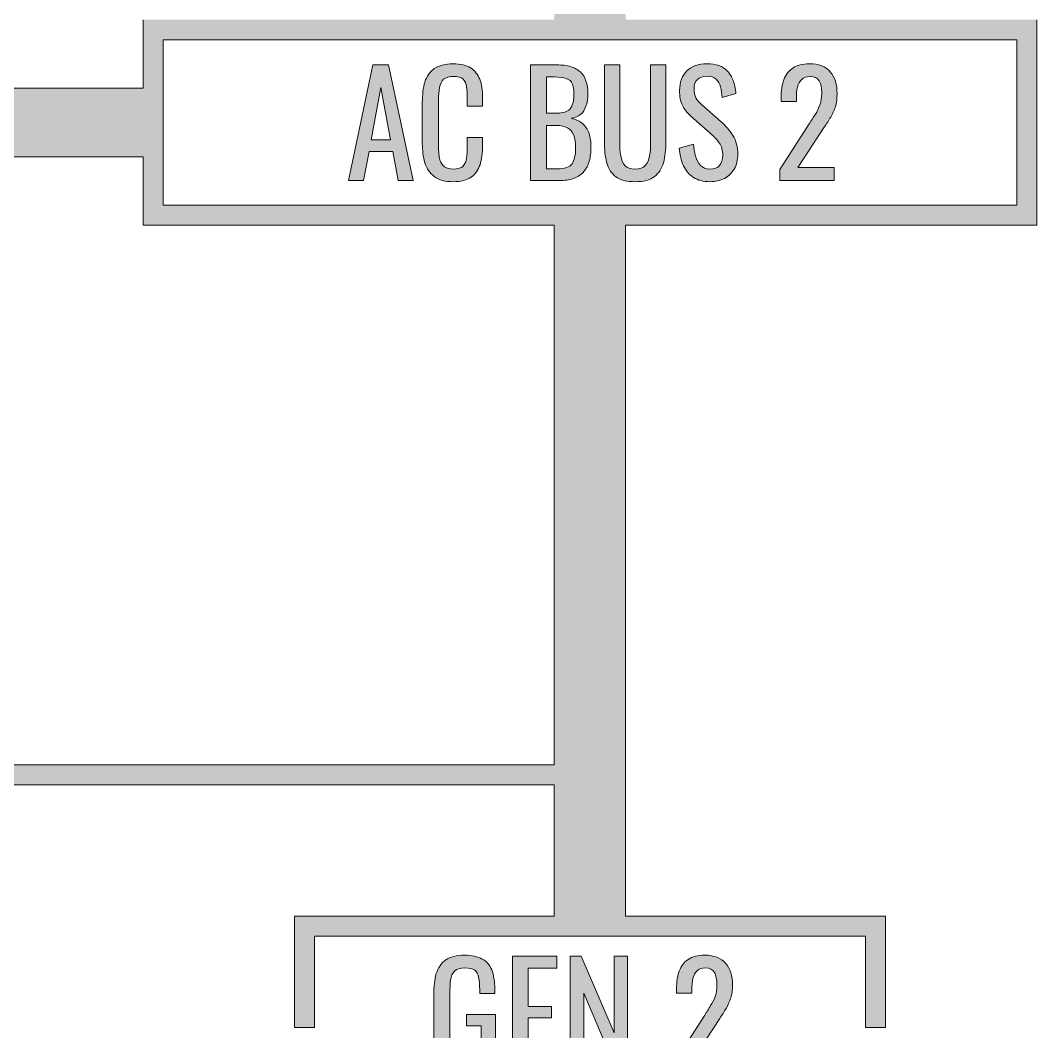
# Model space of a CAD drawing. Header units: inches. Extents: x 290.3 to 322.7, y 391.4 to 401.6.
# Drawn here: x 314.479 to 318.04, y 394.815 to 398.358 of the extents above; entities that cross this region are included whole.
import ezdxf

# ---------------------------------------------------------------- set-up
doc = ezdxf.new("R2010")
doc.units = ezdxf.units.IN
doc.header["$MEASUREMENT"] = 0
doc.layers.add('LINES', color=7, linetype='Continuous')
doc.layers.add('TEXT', color=7, linetype='Continuous')

# ---------------------------------------------------------------- blocks, each defined once
blk = doc.blocks.new('block 255')
at = {"layer": 'LINES'}
h = blk.add_hatch(color=7, dxfattribs=at)
h.dxf.hatch_style = 2
h.paths.add_polyline_path([(314.1815, 397.88), (314.91, 397.88), (314.91, 397.64), (316.35, 397.64), (316.35, 395.75), (307.52, 395.75), (307.52, 395.68), (316.35, 395.68), (316.35, 395.22), (315.44, 395.22), (315.44, 394.83), (315.51, 394.83), (315.51, 395.15), (317.44, 395.15), (317.44, 394.83), (317.51, 394.83), (317.51, 395.22), (316.6, 395.22), (316.6, 397.64), (318.04, 397.64), (318.04, 398.36), (316.6, 398.36), (316.6, 399.09), (316.83, 399.09), (316.48, 399.42), (316.12, 399.09), (316.35, 399.09), (316.35, 398.36), (314.91, 398.36), (314.91, 398.12), (314.1815, 398.12)])
h.paths.add_polyline_path([(312.1815, 398.12), (308.41, 398.12), (308.41, 398.32), (308.22, 398.12), (307.99, 398.12), (307.99, 398.36), (304.86, 398.36), (304.86, 398.12), (304.72, 398.12), (304.53, 398.32), (304.53, 398.12), (298.15, 398.12), (298.15, 398.36), (296.71, 398.36), (296.71, 399.08), (296.95, 399.08), (296.58, 399.43), (296.21, 399.08), (296.46, 399.08), (296.46, 398.36), (295.02, 398.36), (295.02, 397.64), (296.46, 397.64), (296.46, 395.22), (295.55, 395.22), (295.55, 394.83), (295.62, 394.83), (295.62, 395.15), (297.55, 395.15), (297.55, 394.83), (297.62, 394.83), (297.62, 395.22), (296.71, 395.22), (296.71, 395.68), (305.52, 395.68), (305.52, 395.75), (296.71, 395.75), (296.71, 397.64), (298.15, 397.64), (298.15, 397.88), (304.53, 397.88), (304.53, 397.68), (304.72, 397.88), (304.86, 397.88), (304.86, 397.64), (307.99, 397.64), (307.99, 397.88), (308.22, 397.88), (308.41, 397.68), (308.41, 397.88), (312.1815, 397.88)])
h.paths.add_polyline_path([(298.08, 397.71), (295.09, 397.71), (295.09, 398.29), (298.08, 398.29)])
h.paths.add_polyline_path([(307.92, 397.71), (304.93, 397.71), (304.93, 398.29), (307.92, 398.29)])
h.paths.add_polyline_path([(314.98, 397.71), (314.98, 398.29), (317.97, 398.29), (317.97, 397.71)])
at = {"layer": 'LINES', "lineweight": 0}
for points in [[(314.1815, 397.88), (314.91, 397.88), (314.91, 397.64), (316.35, 397.64), (316.35, 395.75), (307.52, 395.75)], [(307.52, 395.68), (316.35, 395.68), (316.35, 395.22), (315.44, 395.22), (315.44, 394.83), (315.51, 394.83), (315.51, 395.15), (317.44, 395.15), (317.44, 394.83), (317.51, 394.83), (317.51, 395.22), (316.6, 395.22), (316.6, 397.64), (318.04, 397.64), (318.04, 398.36)], [(314.91, 398.36), (314.91, 398.12), (314.1815, 398.12)], [(314.98, 397.71), (314.98, 398.29), (317.97, 398.29), (317.97, 397.71), (314.98, 397.71)]]:
    blk.add_lwpolyline(points, dxfattribs=at)
blk = doc.blocks.new('block 254')
at = {"layer": 'LINES'}
blk.add_blockref('block 255', (0, 0), dxfattribs=at)
blk = doc.blocks.new('block 253')
at = {"layer": 'LINES'}
blk.add_blockref('block 254', (0, 0), dxfattribs=at)
blk = doc.blocks.new('block 252')
at = {"layer": 'LINES'}
blk.add_blockref('block 253', (0, 0), dxfattribs=at)
blk = doc.blocks.new('block 266')
at = {"layer": 'TEXT'}
h = blk.add_hatch(color=7, dxfattribs=at)
h.dxf.hatch_style = 2
h.paths.add_polyline_path([(315.6289, 397.7969), (315.7148, 398.2017), (315.7695, 398.2017), (315.8555, 397.7969), (315.8027, 397.7969), (315.7842, 397.8989), (315.7012, 397.8989), (315.6816, 397.7969)])
h.paths.add_polyline_path([(315.709, 397.9395), (315.7764, 397.9395), (315.7422, 398.1221)])
h = blk.add_hatch(color=7, dxfattribs=at)
h.dxf.hatch_style = 2
edge = h.paths.add_edge_path()
edge.add_spline(control_points=[(315.9961, 397.7925), (315.9678, 397.7925), (315.9453, 397.7983), (315.9297, 397.8105), (315.9141, 397.8223), (315.9033, 397.8384), (315.8965, 397.8589), (315.8906, 397.8794), (315.8877, 397.9019), (315.8877, 397.9268), (315.8877, 397.9268), (315.8877, 398.0698), (315.8877, 398.0698), (315.8877, 398.0972), (315.8906, 398.1211), (315.8965, 398.1416), (315.9033, 398.1616), (315.9141, 398.1772), (315.9297, 398.1885), (315.9453, 398.1997), (315.9678, 398.2056), (315.9961, 398.2056), (316.0215, 398.2056), (316.042, 398.2007), (316.0566, 398.1914), (316.0713, 398.1821), (316.082, 398.1689), (316.0889, 398.1514), (316.0957, 398.1343), (316.0986, 398.1133), (316.0986, 398.0889), (316.0986, 398.0889), (316.0986, 398.0566), (316.0986, 398.0566), (316.0986, 398.0566), (316.0449, 398.0566), (316.0449, 398.0566), (316.0449, 398.0566), (316.0449, 398.0854), (316.0449, 398.0854), (316.0449, 398.1006), (316.0439, 398.1138), (316.043, 398.125), (316.041, 398.1367), (316.0371, 398.1455), (316.0303, 398.1519), (316.0234, 398.1582), (316.0127, 398.1611), (315.9971, 398.1611), (315.9814, 398.1611), (315.9697, 398.1577), (315.9619, 398.1514), (315.9551, 398.1445), (315.9502, 398.1348), (315.9482, 398.1221), (315.9453, 398.1099), (315.9443, 398.0952), (315.9443, 398.0786), (315.9443, 398.0786), (315.9443, 397.918), (315.9443, 397.918), (315.9443, 397.8975), (315.9463, 397.8813), (315.9492, 397.8696), (315.9531, 397.8579), (315.958, 397.8496), (315.9658, 397.8442), (315.9736, 397.8394), (315.9844, 397.8369), (315.9971, 397.8369), (316.0127, 397.8369), (316.0234, 397.8403), (316.0303, 397.8472), (316.0371, 397.854), (316.041, 397.8633), (316.043, 397.8755), (316.0439, 397.8872), (316.0449, 397.9014), (316.0449, 397.9175), (316.0449, 397.9175), (316.0449, 397.9473), (316.0449, 397.9473), (316.0449, 397.9473), (316.0986, 397.9473), (316.0986, 397.9473), (316.0986, 397.9473), (316.0986, 397.9175), (316.0986, 397.9175), (316.0986, 397.8926), (316.0957, 397.8711), (316.0898, 397.8521), (316.084, 397.8335), (316.0732, 397.8188), (316.0586, 397.8081), (316.0439, 397.7979), (316.0234, 397.7925), (315.9961, 397.7925)], knot_values=[0, 0, 0, 0, 1, 1, 1, 2, 2, 2, 3, 3, 3, 4, 4, 4, 5, 5, 5, 6, 6, 6, 7, 7, 7, 8, 8, 8, 9, 9, 9, 10, 10, 10, 11, 11, 11, 12, 12, 12, 13, 13, 13, 14, 14, 14, 15, 15, 15, 16, 16, 16, 17, 17, 17, 18, 18, 18, 19, 19, 19, 20, 20, 20, 21, 21, 21, 22, 22, 22, 23, 23, 23, 24, 24, 24, 25, 25, 25, 26, 26, 26, 27, 27, 27, 28, 28, 28, 29, 29, 29, 30, 30, 30, 31, 31, 31, 32, 32, 32, 32], degree=3, periodic=0)
h = blk.add_hatch(color=7, dxfattribs=at)
h.dxf.hatch_style = 2
edge = h.paths.add_edge_path()
edge.add_spline(control_points=[(316.2666, 397.7969), (316.2666, 397.7969), (316.2666, 398.2017), (316.2666, 398.2017), (316.2666, 398.2017), (316.3594, 398.2017), (316.3594, 398.2017), (316.3779, 398.2017), (316.3936, 398.1997), (316.4072, 398.1958), (316.4209, 398.1919), (316.4316, 398.1855), (316.4414, 398.1772), (316.4502, 398.1689), (316.457, 398.1587), (316.4609, 398.1455), (316.4658, 398.1328), (316.4678, 398.1177), (316.4678, 398.1006), (316.4678, 398.0835), (316.4658, 398.0693), (316.4609, 398.0571), (316.457, 398.0449), (316.4512, 398.0352), (316.4424, 398.0283), (316.4336, 398.0215), (316.4229, 398.0171), (316.4092, 398.0146), (316.4258, 398.0112), (316.4395, 398.0049), (316.4492, 397.9961), (316.459, 397.9873), (316.4668, 397.9761), (316.4717, 397.9619), (316.4766, 397.9482), (316.4785, 397.9316), (316.4785, 397.9126), (316.4785, 397.895), (316.4766, 397.8794), (316.4727, 397.8647), (316.4688, 397.8506), (316.4619, 397.8384), (316.4541, 397.8286), (316.4453, 397.8184), (316.4346, 397.8105), (316.4209, 397.8052), (316.4082, 397.7998), (316.3926, 397.7969), (316.375, 397.7969), (316.375, 397.7969), (316.2666, 397.7969), (316.2666, 397.7969)], knot_values=[0, 0, 0, 0, 1, 1, 1, 2, 2, 2, 3, 3, 3, 4, 4, 4, 5, 5, 5, 6, 6, 6, 7, 7, 7, 8, 8, 8, 9, 9, 9, 10, 10, 10, 11, 11, 11, 12, 12, 12, 13, 13, 13, 14, 14, 14, 15, 15, 15, 16, 16, 16, 17, 17, 17, 17], degree=3, periodic=0)
edge = h.paths.add_edge_path()
edge.add_spline(control_points=[(316.3232, 398.0327), (316.3232, 398.0327), (316.3564, 398.0327), (316.3564, 398.0327), (316.373, 398.0327), (316.3848, 398.0352), (316.3945, 398.0396), (316.4033, 398.0439), (316.4092, 398.0513), (316.4131, 398.0615), (316.417, 398.0713), (316.4189, 398.0845), (316.4189, 398.1006), (316.4189, 398.1191), (316.416, 398.1323), (316.4102, 398.1411), (316.4043, 398.1494), (316.3955, 398.1543), (316.3838, 398.1567), (316.3721, 398.1587), (316.3555, 398.1597), (316.3369, 398.1597), (316.3369, 398.1597), (316.3232, 398.1597), (316.3232, 398.1597), (316.3232, 398.1597), (316.3232, 398.0327), (316.3232, 398.0327)], knot_values=[0, 0, 0, 0, 1, 1, 1, 2, 2, 2, 3, 3, 3, 4, 4, 4, 5, 5, 5, 6, 6, 6, 7, 7, 7, 8, 8, 8, 9, 9, 9, 9], degree=3, periodic=0)
edge = h.paths.add_edge_path()
edge.add_spline(control_points=[(316.3232, 397.8374), (316.3232, 397.8374), (316.3613, 397.8374), (316.3613, 397.8374), (316.3867, 397.8374), (316.4033, 397.8433), (316.4121, 397.855), (316.4199, 397.8672), (316.4248, 397.8862), (316.4248, 397.9126), (316.4248, 397.9292), (316.4219, 397.9438), (316.418, 397.9551), (316.4131, 397.9668), (316.4062, 397.9751), (316.3965, 397.981), (316.3867, 397.9868), (316.373, 397.9897), (316.3564, 397.9897), (316.3564, 397.9897), (316.3232, 397.9897), (316.3232, 397.9897), (316.3232, 397.9897), (316.3232, 397.8374), (316.3232, 397.8374)], knot_values=[0, 0, 0, 0, 1, 1, 1, 2, 2, 2, 3, 3, 3, 4, 4, 4, 5, 5, 5, 6, 6, 6, 7, 7, 7, 8, 8, 8, 8], degree=3, periodic=0)
h = blk.add_hatch(color=7, dxfattribs=at)
h.dxf.hatch_style = 2
edge = h.paths.add_edge_path()
edge.add_spline(control_points=[(316.6338, 397.7925), (316.6035, 397.7925), (316.5811, 397.7983), (316.5654, 397.8101), (316.5498, 397.8218), (316.5391, 397.8379), (316.5342, 397.8589), (316.5283, 397.8804), (316.5254, 397.9053), (316.5254, 397.9336), (316.5254, 397.9336), (316.5254, 398.2017), (316.5254, 398.2017), (316.5254, 398.2017), (316.5791, 398.2017), (316.5791, 398.2017), (316.5791, 398.2017), (316.5791, 397.9307), (316.5791, 397.9307), (316.5791, 397.9136), (316.5801, 397.8975), (316.583, 397.8833), (316.585, 397.8691), (316.5898, 397.8579), (316.5977, 397.8496), (316.6055, 397.8408), (316.6172, 397.8369), (316.6338, 397.8369), (316.6494, 397.8369), (316.6611, 397.8408), (316.6689, 397.8496), (316.6768, 397.8579), (316.6816, 397.8691), (316.6836, 397.8833), (316.6865, 397.8975), (316.6875, 397.9136), (316.6875, 397.9307), (316.6875, 397.9307), (316.6875, 398.2017), (316.6875, 398.2017), (316.6875, 398.2017), (316.7412, 398.2017), (316.7412, 398.2017), (316.7412, 398.2017), (316.7412, 397.9336), (316.7412, 397.9336), (316.7412, 397.9053), (316.7383, 397.8804), (316.7324, 397.8589), (316.7266, 397.8379), (316.7158, 397.8218), (316.7002, 397.8101), (316.6855, 397.7983), (316.6631, 397.7925), (316.6338, 397.7925)], knot_values=[0, 0, 0, 0, 1, 1, 1, 2, 2, 2, 3, 3, 3, 4, 4, 4, 5, 5, 5, 6, 6, 6, 7, 7, 7, 8, 8, 8, 9, 9, 9, 10, 10, 10, 11, 11, 11, 12, 12, 12, 13, 13, 13, 14, 14, 14, 15, 15, 15, 16, 16, 16, 17, 17, 17, 18, 18, 18, 18], degree=3, periodic=0)
h = blk.add_hatch(color=7, dxfattribs=at)
h.dxf.hatch_style = 2
edge = h.paths.add_edge_path()
edge.add_spline(control_points=[(316.8955, 397.7925), (316.8721, 397.7925), (316.8535, 397.7974), (316.8379, 397.8076), (316.8223, 397.8174), (316.8105, 397.8311), (316.8027, 397.8486), (316.7939, 397.8667), (316.79, 397.8872), (316.7881, 397.9102), (316.7881, 397.9102), (316.8379, 397.9238), (316.8379, 397.9238), (316.8389, 397.9097), (316.8418, 397.8955), (316.8447, 397.8823), (316.8486, 397.8691), (316.8545, 397.8579), (316.8623, 397.8496), (316.8701, 397.8413), (316.8818, 397.8369), (316.8955, 397.8369), (316.9102, 397.8369), (316.9219, 397.8408), (316.9287, 397.8491), (316.9365, 397.8574), (316.9404, 397.8691), (316.9404, 397.8843), (316.9404, 397.9028), (316.9365, 397.9175), (316.9277, 397.9287), (316.9199, 397.9399), (316.9092, 397.9512), (316.8965, 397.9624), (316.8965, 397.9624), (316.8281, 398.0225), (316.8281, 398.0225), (316.8154, 398.0342), (316.8047, 398.0469), (316.7988, 398.0605), (316.792, 398.0742), (316.7891, 398.0913), (316.7891, 398.1118), (316.7891, 398.1416), (316.7979, 398.1646), (316.8145, 398.1807), (316.832, 398.1973), (316.8545, 398.2056), (316.8848, 398.2056), (316.9004, 398.2056), (316.9141, 398.2031), (316.9268, 398.1992), (316.9385, 398.1948), (316.9492, 398.1885), (316.957, 398.1797), (316.9648, 398.1714), (316.9717, 398.1602), (316.9766, 398.147), (316.9814, 398.1338), (316.9844, 398.1187), (316.9863, 398.1011), (316.9863, 398.1011), (316.9385, 398.0879), (316.9385, 398.0879), (316.9375, 398.1011), (316.9355, 398.1133), (316.9326, 398.1245), (316.9297, 398.1357), (316.9238, 398.145), (316.917, 398.1519), (316.9092, 398.1587), (316.8984, 398.1621), (316.8848, 398.1621), (316.8701, 398.1621), (316.8594, 398.1582), (316.8516, 398.1504), (316.8438, 398.1431), (316.8398, 398.1318), (316.8398, 398.1172), (316.8398, 398.105), (316.8418, 398.0947), (316.8457, 398.0869), (316.8506, 398.0791), (316.8574, 398.0708), (316.8662, 398.0625), (316.8662, 398.0625), (316.9346, 398.0024), (316.9346, 398.0024), (316.9502, 397.9893), (316.9639, 397.9731), (316.9756, 397.9546), (316.9873, 397.936), (316.9932, 397.9141), (316.9932, 397.8887), (316.9932, 397.8687), (316.9883, 397.8516), (316.9805, 397.8369), (316.9717, 397.8228), (316.9609, 397.8115), (316.9463, 397.8037), (316.9316, 397.7964), (316.915, 397.7925), (316.8955, 397.7925)], knot_values=[0, 0, 0, 0, 1, 1, 1, 2, 2, 2, 3, 3, 3, 4, 4, 4, 5, 5, 5, 6, 6, 6, 7, 7, 7, 8, 8, 8, 9, 9, 9, 10, 10, 10, 11, 11, 11, 12, 12, 12, 13, 13, 13, 14, 14, 14, 15, 15, 15, 16, 16, 16, 17, 17, 17, 18, 18, 18, 19, 19, 19, 20, 20, 20, 21, 21, 21, 22, 22, 22, 23, 23, 23, 24, 24, 24, 25, 25, 25, 26, 26, 26, 27, 27, 27, 28, 28, 28, 29, 29, 29, 30, 30, 30, 31, 31, 31, 32, 32, 32, 33, 33, 33, 34, 34, 34, 34], degree=3, periodic=0)
h = blk.add_hatch(color=7, dxfattribs=at)
h.dxf.hatch_style = 2
edge = h.paths.add_edge_path()
edge.add_spline(control_points=[(317.1406, 397.7969), (317.1406, 397.7969), (317.1406, 397.835), (317.1406, 397.835), (317.1406, 397.835), (317.2432, 397.9956), (317.2432, 397.9956), (317.251, 398.0073), (317.2578, 398.0186), (317.2646, 398.0288), (317.2715, 398.0391), (317.2764, 398.0503), (317.2803, 398.0615), (317.2852, 398.0732), (317.2871, 398.0864), (317.2871, 398.1016), (317.2871, 398.1201), (317.2842, 398.1348), (317.2783, 398.1455), (317.2715, 398.1562), (317.2617, 398.1611), (317.2461, 398.1611), (317.2334, 398.1611), (317.2236, 398.1577), (317.2168, 398.1509), (317.21, 398.144), (317.2051, 398.1348), (317.2021, 398.1235), (317.1992, 398.1118), (317.1982, 398.1001), (317.1982, 398.0869), (317.1982, 398.0869), (317.1982, 398.0732), (317.1982, 398.0732), (317.1982, 398.0732), (317.1445, 398.0732), (317.1445, 398.0732), (317.1445, 398.0732), (317.1445, 398.0874), (317.1445, 398.0874), (317.1445, 398.1118), (317.1484, 398.1328), (317.1543, 398.1499), (317.1611, 398.1675), (317.1719, 398.1812), (317.1865, 398.1909), (317.2002, 398.2007), (317.2197, 398.2056), (317.2441, 398.2056), (317.2764, 398.2056), (317.3008, 398.1963), (317.3164, 398.1777), (317.333, 398.1592), (317.3408, 398.1333), (317.3408, 398.1011), (317.3408, 398.0835), (317.3389, 398.0684), (317.335, 398.0552), (317.3301, 398.0425), (317.3252, 398.0303), (317.3184, 398.019), (317.3115, 398.0073), (317.3047, 397.9961), (317.2959, 397.9839), (317.2959, 397.9839), (317.2031, 397.8418), (317.2031, 397.8418), (317.2031, 397.8418), (317.3311, 397.8418), (317.3311, 397.8418), (317.3311, 397.8418), (317.3311, 397.7969), (317.3311, 397.7969), (317.3311, 397.7969), (317.1406, 397.7969), (317.1406, 397.7969)], knot_values=[0, 0, 0, 0, 1, 1, 1, 2, 2, 2, 3, 3, 3, 4, 4, 4, 5, 5, 5, 6, 6, 6, 7, 7, 7, 8, 8, 8, 9, 9, 9, 10, 10, 10, 11, 11, 11, 12, 12, 12, 13, 13, 13, 14, 14, 14, 15, 15, 15, 16, 16, 16, 17, 17, 17, 18, 18, 18, 19, 19, 19, 20, 20, 20, 21, 21, 21, 22, 22, 22, 23, 23, 23, 24, 24, 24, 25, 25, 25, 25], degree=3, periodic=0)
at = {"layer": 'TEXT', "lineweight": 0}
for points in [[(315.6289, 397.7969), (315.7148, 398.2017), (315.7695, 398.2017), (315.8555, 397.7969), (315.8027, 397.7969), (315.7842, 397.8989), (315.7012, 397.8989), (315.6816, 397.7969), (315.6289, 397.7969)], [(315.709, 397.9395), (315.7764, 397.9395), (315.7422, 398.1221), (315.709, 397.9395)]]:
    blk.add_lwpolyline(points, dxfattribs=at)
for points, knots in [([(315.9961, 397.7925), (315.9678, 397.7925), (315.9453, 397.7983), (315.9297, 397.8105), (315.9141, 397.8223), (315.9033, 397.8384), (315.8965, 397.8589), (315.8906, 397.8794), (315.8877, 397.9019), (315.8877, 397.9268), (315.8877, 397.9268), (315.8877, 398.0698), (315.8877, 398.0698), (315.8877, 398.0972), (315.8906, 398.1211), (315.8965, 398.1416), (315.9033, 398.1616), (315.9141, 398.1772), (315.9297, 398.1885), (315.9453, 398.1997), (315.9678, 398.2056), (315.9961, 398.2056), (316.0215, 398.2056), (316.042, 398.2007), (316.0566, 398.1914), (316.0713, 398.1821), (316.082, 398.1689), (316.0889, 398.1514), (316.0957, 398.1343), (316.0986, 398.1133), (316.0986, 398.0889), (316.0986, 398.0889), (316.0986, 398.0566), (316.0986, 398.0566), (316.0986, 398.0566), (316.0449, 398.0566), (316.0449, 398.0566), (316.0449, 398.0566), (316.0449, 398.0854), (316.0449, 398.0854), (316.0449, 398.1006), (316.0439, 398.1138), (316.043, 398.125), (316.041, 398.1367), (316.0371, 398.1455), (316.0303, 398.1519), (316.0234, 398.1582), (316.0127, 398.1611), (315.9971, 398.1611), (315.9814, 398.1611), (315.9697, 398.1577), (315.9619, 398.1514), (315.9551, 398.1445), (315.9502, 398.1348), (315.9482, 398.1221), (315.9453, 398.1099), (315.9443, 398.0952), (315.9443, 398.0786), (315.9443, 398.0786), (315.9443, 397.918), (315.9443, 397.918), (315.9443, 397.8975), (315.9463, 397.8813), (315.9492, 397.8696), (315.9531, 397.8579), (315.958, 397.8496), (315.9658, 397.8442), (315.9736, 397.8394), (315.9844, 397.8369), (315.9971, 397.8369), (316.0127, 397.8369), (316.0234, 397.8403), (316.0303, 397.8472), (316.0371, 397.854), (316.041, 397.8633), (316.043, 397.8755), (316.0439, 397.8872), (316.0449, 397.9014), (316.0449, 397.9175), (316.0449, 397.9175), (316.0449, 397.9473), (316.0449, 397.9473), (316.0449, 397.9473), (316.0986, 397.9473), (316.0986, 397.9473), (316.0986, 397.9473), (316.0986, 397.9175), (316.0986, 397.9175), (316.0986, 397.8926), (316.0957, 397.8711), (316.0898, 397.8521), (316.084, 397.8335), (316.0732, 397.8188), (316.0586, 397.8081), (316.0439, 397.7979), (316.0234, 397.7925), (315.9961, 397.7925)], [0, 0, 0, 0, 1, 1, 1, 2, 2, 2, 3, 3, 3, 4, 4, 4, 5, 5, 5, 6, 6, 6, 7, 7, 7, 8, 8, 8, 9, 9, 9, 10, 10, 10, 11, 11, 11, 12, 12, 12, 13, 13, 13, 14, 14, 14, 15, 15, 15, 16, 16, 16, 17, 17, 17, 18, 18, 18, 19, 19, 19, 20, 20, 20, 21, 21, 21, 22, 22, 22, 23, 23, 23, 24, 24, 24, 25, 25, 25, 26, 26, 26, 27, 27, 27, 28, 28, 28, 29, 29, 29, 30, 30, 30, 31, 31, 31, 32, 32, 32, 32]), ([(316.2666, 397.7969), (316.2666, 397.7969), (316.2666, 398.2017), (316.2666, 398.2017), (316.2666, 398.2017), (316.3594, 398.2017), (316.3594, 398.2017), (316.3779, 398.2017), (316.3936, 398.1997), (316.4072, 398.1958), (316.4209, 398.1919), (316.4316, 398.1855), (316.4414, 398.1772), (316.4502, 398.1689), (316.457, 398.1587), (316.4609, 398.1455), (316.4658, 398.1328), (316.4678, 398.1177), (316.4678, 398.1006), (316.4678, 398.0835), (316.4658, 398.0693), (316.4609, 398.0571), (316.457, 398.0449), (316.4512, 398.0352), (316.4424, 398.0283), (316.4336, 398.0215), (316.4229, 398.0171), (316.4092, 398.0146), (316.4258, 398.0112), (316.4395, 398.0049), (316.4492, 397.9961), (316.459, 397.9873), (316.4668, 397.9761), (316.4717, 397.9619), (316.4766, 397.9482), (316.4785, 397.9316), (316.4785, 397.9126), (316.4785, 397.895), (316.4766, 397.8794), (316.4727, 397.8647), (316.4688, 397.8506), (316.4619, 397.8384), (316.4541, 397.8286), (316.4453, 397.8184), (316.4346, 397.8105), (316.4209, 397.8052), (316.4082, 397.7998), (316.3926, 397.7969), (316.375, 397.7969), (316.375, 397.7969), (316.2666, 397.7969), (316.2666, 397.7969)], [0, 0, 0, 0, 1, 1, 1, 2, 2, 2, 3, 3, 3, 4, 4, 4, 5, 5, 5, 6, 6, 6, 7, 7, 7, 8, 8, 8, 9, 9, 9, 10, 10, 10, 11, 11, 11, 12, 12, 12, 13, 13, 13, 14, 14, 14, 15, 15, 15, 16, 16, 16, 17, 17, 17, 17]), ([(316.6338, 397.7925), (316.6035, 397.7925), (316.5811, 397.7983), (316.5654, 397.8101), (316.5498, 397.8218), (316.5391, 397.8379), (316.5342, 397.8589), (316.5283, 397.8804), (316.5254, 397.9053), (316.5254, 397.9336), (316.5254, 397.9336), (316.5254, 398.2017), (316.5254, 398.2017), (316.5254, 398.2017), (316.5791, 398.2017), (316.5791, 398.2017), (316.5791, 398.2017), (316.5791, 397.9307), (316.5791, 397.9307), (316.5791, 397.9136), (316.5801, 397.8975), (316.583, 397.8833), (316.585, 397.8691), (316.5898, 397.8579), (316.5977, 397.8496), (316.6055, 397.8408), (316.6172, 397.8369), (316.6338, 397.8369), (316.6494, 397.8369), (316.6611, 397.8408), (316.6689, 397.8496), (316.6768, 397.8579), (316.6816, 397.8691), (316.6836, 397.8833), (316.6865, 397.8975), (316.6875, 397.9136), (316.6875, 397.9307), (316.6875, 397.9307), (316.6875, 398.2017), (316.6875, 398.2017), (316.6875, 398.2017), (316.7412, 398.2017), (316.7412, 398.2017), (316.7412, 398.2017), (316.7412, 397.9336), (316.7412, 397.9336), (316.7412, 397.9053), (316.7383, 397.8804), (316.7324, 397.8589), (316.7266, 397.8379), (316.7158, 397.8218), (316.7002, 397.8101), (316.6855, 397.7983), (316.6631, 397.7925), (316.6338, 397.7925)], [0, 0, 0, 0, 1, 1, 1, 2, 2, 2, 3, 3, 3, 4, 4, 4, 5, 5, 5, 6, 6, 6, 7, 7, 7, 8, 8, 8, 9, 9, 9, 10, 10, 10, 11, 11, 11, 12, 12, 12, 13, 13, 13, 14, 14, 14, 15, 15, 15, 16, 16, 16, 17, 17, 17, 18, 18, 18, 18]), ([(316.8955, 397.7925), (316.8721, 397.7925), (316.8535, 397.7974), (316.8379, 397.8076), (316.8223, 397.8174), (316.8105, 397.8311), (316.8027, 397.8486), (316.7939, 397.8667), (316.79, 397.8872), (316.7881, 397.9102), (316.7881, 397.9102), (316.8379, 397.9238), (316.8379, 397.9238), (316.8389, 397.9097), (316.8418, 397.8955), (316.8447, 397.8823), (316.8486, 397.8691), (316.8545, 397.8579), (316.8623, 397.8496), (316.8701, 397.8413), (316.8818, 397.8369), (316.8955, 397.8369), (316.9102, 397.8369), (316.9219, 397.8408), (316.9287, 397.8491), (316.9365, 397.8574), (316.9404, 397.8691), (316.9404, 397.8843), (316.9404, 397.9028), (316.9365, 397.9175), (316.9277, 397.9287), (316.9199, 397.9399), (316.9092, 397.9512), (316.8965, 397.9624), (316.8965, 397.9624), (316.8281, 398.0225), (316.8281, 398.0225), (316.8154, 398.0342), (316.8047, 398.0469), (316.7988, 398.0605), (316.792, 398.0742), (316.7891, 398.0913), (316.7891, 398.1118), (316.7891, 398.1416), (316.7979, 398.1646), (316.8145, 398.1807), (316.832, 398.1973), (316.8545, 398.2056), (316.8848, 398.2056), (316.9004, 398.2056), (316.9141, 398.2031), (316.9268, 398.1992), (316.9385, 398.1948), (316.9492, 398.1885), (316.957, 398.1797), (316.9648, 398.1714), (316.9717, 398.1602), (316.9766, 398.147), (316.9814, 398.1338), (316.9844, 398.1187), (316.9863, 398.1011), (316.9863, 398.1011), (316.9385, 398.0879), (316.9385, 398.0879), (316.9375, 398.1011), (316.9355, 398.1133), (316.9326, 398.1245), (316.9297, 398.1357), (316.9238, 398.145), (316.917, 398.1519), (316.9092, 398.1587), (316.8984, 398.1621), (316.8848, 398.1621), (316.8701, 398.1621), (316.8594, 398.1582), (316.8516, 398.1504), (316.8438, 398.1431), (316.8398, 398.1318), (316.8398, 398.1172), (316.8398, 398.105), (316.8418, 398.0947), (316.8457, 398.0869), (316.8506, 398.0791), (316.8574, 398.0708), (316.8662, 398.0625), (316.8662, 398.0625), (316.9346, 398.0024), (316.9346, 398.0024), (316.9502, 397.9893), (316.9639, 397.9731), (316.9756, 397.9546), (316.9873, 397.936), (316.9932, 397.9141), (316.9932, 397.8887), (316.9932, 397.8687), (316.9883, 397.8516), (316.9805, 397.8369), (316.9717, 397.8228), (316.9609, 397.8115), (316.9463, 397.8037), (316.9316, 397.7964), (316.915, 397.7925), (316.8955, 397.7925)], [0, 0, 0, 0, 1, 1, 1, 2, 2, 2, 3, 3, 3, 4, 4, 4, 5, 5, 5, 6, 6, 6, 7, 7, 7, 8, 8, 8, 9, 9, 9, 10, 10, 10, 11, 11, 11, 12, 12, 12, 13, 13, 13, 14, 14, 14, 15, 15, 15, 16, 16, 16, 17, 17, 17, 18, 18, 18, 19, 19, 19, 20, 20, 20, 21, 21, 21, 22, 22, 22, 23, 23, 23, 24, 24, 24, 25, 25, 25, 26, 26, 26, 27, 27, 27, 28, 28, 28, 29, 29, 29, 30, 30, 30, 31, 31, 31, 32, 32, 32, 33, 33, 33, 34, 34, 34, 34]), ([(317.1406, 397.7969), (317.1406, 397.7969), (317.1406, 397.835), (317.1406, 397.835), (317.1406, 397.835), (317.2432, 397.9956), (317.2432, 397.9956), (317.251, 398.0073), (317.2578, 398.0186), (317.2646, 398.0288), (317.2715, 398.0391), (317.2764, 398.0503), (317.2803, 398.0615), (317.2852, 398.0732), (317.2871, 398.0864), (317.2871, 398.1016), (317.2871, 398.1201), (317.2842, 398.1348), (317.2783, 398.1455), (317.2715, 398.1562), (317.2617, 398.1611), (317.2461, 398.1611), (317.2334, 398.1611), (317.2236, 398.1577), (317.2168, 398.1509), (317.21, 398.144), (317.2051, 398.1348), (317.2021, 398.1235), (317.1992, 398.1118), (317.1982, 398.1001), (317.1982, 398.0869), (317.1982, 398.0869), (317.1982, 398.0732), (317.1982, 398.0732), (317.1982, 398.0732), (317.1445, 398.0732), (317.1445, 398.0732), (317.1445, 398.0732), (317.1445, 398.0874), (317.1445, 398.0874), (317.1445, 398.1118), (317.1484, 398.1328), (317.1543, 398.1499), (317.1611, 398.1675), (317.1719, 398.1812), (317.1865, 398.1909), (317.2002, 398.2007), (317.2197, 398.2056), (317.2441, 398.2056), (317.2764, 398.2056), (317.3008, 398.1963), (317.3164, 398.1777), (317.333, 398.1592), (317.3408, 398.1333), (317.3408, 398.1011), (317.3408, 398.0835), (317.3389, 398.0684), (317.335, 398.0552), (317.3301, 398.0425), (317.3252, 398.0303), (317.3184, 398.019), (317.3115, 398.0073), (317.3047, 397.9961), (317.2959, 397.9839), (317.2959, 397.9839), (317.2031, 397.8418), (317.2031, 397.8418), (317.2031, 397.8418), (317.3311, 397.8418), (317.3311, 397.8418), (317.3311, 397.8418), (317.3311, 397.7969), (317.3311, 397.7969), (317.3311, 397.7969), (317.1406, 397.7969), (317.1406, 397.7969)], [0, 0, 0, 0, 1, 1, 1, 2, 2, 2, 3, 3, 3, 4, 4, 4, 5, 5, 5, 6, 6, 6, 7, 7, 7, 8, 8, 8, 9, 9, 9, 10, 10, 10, 11, 11, 11, 12, 12, 12, 13, 13, 13, 14, 14, 14, 15, 15, 15, 16, 16, 16, 17, 17, 17, 18, 18, 18, 19, 19, 19, 20, 20, 20, 21, 21, 21, 22, 22, 22, 23, 23, 23, 24, 24, 24, 25, 25, 25, 25]), ([(316.3232, 398.0327), (316.3232, 398.0327), (316.3564, 398.0327), (316.3564, 398.0327), (316.373, 398.0327), (316.3848, 398.0352), (316.3945, 398.0396), (316.4033, 398.0439), (316.4092, 398.0513), (316.4131, 398.0615), (316.417, 398.0713), (316.4189, 398.0845), (316.4189, 398.1006), (316.4189, 398.1191), (316.416, 398.1323), (316.4102, 398.1411), (316.4043, 398.1494), (316.3955, 398.1543), (316.3838, 398.1567), (316.3721, 398.1587), (316.3555, 398.1597), (316.3369, 398.1597), (316.3369, 398.1597), (316.3232, 398.1597), (316.3232, 398.1597), (316.3232, 398.1597), (316.3232, 398.0327), (316.3232, 398.0327)], [0, 0, 0, 0, 1, 1, 1, 2, 2, 2, 3, 3, 3, 4, 4, 4, 5, 5, 5, 6, 6, 6, 7, 7, 7, 8, 8, 8, 9, 9, 9, 9]), ([(316.3232, 397.8374), (316.3232, 397.8374), (316.3613, 397.8374), (316.3613, 397.8374), (316.3867, 397.8374), (316.4033, 397.8433), (316.4121, 397.855), (316.4199, 397.8672), (316.4248, 397.8862), (316.4248, 397.9126), (316.4248, 397.9292), (316.4219, 397.9438), (316.418, 397.9551), (316.4131, 397.9668), (316.4062, 397.9751), (316.3965, 397.981), (316.3867, 397.9868), (316.373, 397.9897), (316.3564, 397.9897), (316.3564, 397.9897), (316.3232, 397.9897), (316.3232, 397.9897), (316.3232, 397.9897), (316.3232, 397.8374), (316.3232, 397.8374)], [0, 0, 0, 0, 1, 1, 1, 2, 2, 2, 3, 3, 3, 4, 4, 4, 5, 5, 5, 6, 6, 6, 7, 7, 7, 8, 8, 8, 8])]:
    blk.add_open_spline(points, degree=3, knots=knots, dxfattribs=at)
blk = doc.blocks.new('block 273')
at = {"layer": 'TEXT'}
h = blk.add_hatch(color=7, dxfattribs=at)
h.dxf.hatch_style = 2
edge = h.paths.add_edge_path()
edge.add_spline(control_points=[(316.0312, 394.6689), (316.0059, 394.6689), (315.9863, 394.6748), (315.9707, 394.6855), (315.9561, 394.6963), (315.9443, 394.7119), (315.9375, 394.7324), (315.9307, 394.7529), (315.9277, 394.7783), (315.9277, 394.8066), (315.9277, 394.8066), (315.9277, 394.9424), (315.9277, 394.9424), (315.9277, 394.9727), (315.9307, 394.9971), (315.9365, 395.0186), (315.9434, 395.0391), (315.9541, 395.0547), (315.9697, 395.0664), (315.9854, 395.0771), (316.0078, 395.083), (316.0361, 395.083), (316.0615, 395.083), (316.082, 395.0781), (316.0977, 395.0693), (316.1133, 395.0615), (316.124, 395.0479), (316.1309, 395.0312), (316.1377, 395.0137), (316.1416, 394.9912), (316.1416, 394.9648), (316.1416, 394.9648), (316.1416, 394.9492), (316.1416, 394.9492), (316.1416, 394.9492), (316.0889, 394.9492), (316.0889, 394.9492), (316.0889, 394.9492), (316.0889, 394.9619), (316.0889, 394.9619), (316.0889, 394.9795), (316.0869, 394.9941), (316.085, 395.0049), (316.083, 395.0166), (316.0781, 395.0244), (316.0713, 395.0303), (316.0635, 395.0361), (316.0527, 395.0381), (316.0371, 395.0381), (316.0205, 395.0381), (316.0088, 395.0352), (316.001, 395.0273), (315.9932, 395.0195), (315.9883, 395.0088), (315.9863, 394.9961), (315.9854, 394.9824), (315.9844, 394.9678), (315.9844, 394.9512), (315.9844, 394.9512), (315.9844, 394.8008), (315.9844, 394.8008), (315.9844, 394.7812), (315.9854, 394.7656), (315.9883, 394.7529), (315.9912, 394.7393), (315.9961, 394.7295), (316.0049, 394.7236), (316.0127, 394.7168), (316.0234, 394.7139), (316.0381, 394.7139), (316.0537, 394.7139), (316.0645, 394.7178), (316.0723, 394.7246), (316.0801, 394.7314), (316.0859, 394.7422), (316.0889, 394.7559), (316.0918, 394.7695), (316.0938, 394.7861), (316.0938, 394.8066), (316.0938, 394.8066), (316.0938, 394.835), (316.0938, 394.835), (316.0938, 394.835), (316.042, 394.835), (316.042, 394.835), (316.042, 394.835), (316.042, 394.875), (316.042, 394.875), (316.042, 394.875), (316.1445, 394.875), (316.1445, 394.875), (316.1445, 394.875), (316.1445, 394.6738), (316.1445, 394.6738), (316.1445, 394.6738), (316.1094, 394.6738), (316.1094, 394.6738), (316.1094, 394.6738), (316.1035, 394.7207), (316.1035, 394.7207), (316.0986, 394.7061), (316.0898, 394.6934), (316.0781, 394.6836), (316.0674, 394.6738), (316.0518, 394.6689), (316.0312, 394.6689)], knot_values=[0, 0, 0, 0, 1, 1, 1, 2, 2, 2, 3, 3, 3, 4, 4, 4, 5, 5, 5, 6, 6, 6, 7, 7, 7, 8, 8, 8, 9, 9, 9, 10, 10, 10, 11, 11, 11, 12, 12, 12, 13, 13, 13, 14, 14, 14, 15, 15, 15, 16, 16, 16, 17, 17, 17, 18, 18, 18, 19, 19, 19, 20, 20, 20, 21, 21, 21, 22, 22, 22, 23, 23, 23, 24, 24, 24, 25, 25, 25, 26, 26, 26, 27, 27, 27, 28, 28, 28, 29, 29, 29, 30, 30, 30, 31, 31, 31, 32, 32, 32, 33, 33, 33, 34, 34, 34, 35, 35, 35, 35], degree=3, periodic=0)
h = blk.add_hatch(color=7, dxfattribs=at)
h.dxf.hatch_style = 2
edge = h.paths.add_edge_path()
edge.add_spline(control_points=[(316.7734, 394.6738), (316.7734, 394.6738), (316.7734, 394.7119), (316.7734, 394.7119), (316.7734, 394.7119), (316.877, 394.873), (316.877, 394.873), (316.8848, 394.8848), (316.8916, 394.8955), (316.8975, 394.9062), (316.9043, 394.916), (316.9102, 394.9277), (316.9141, 394.9385), (316.918, 394.9502), (316.9199, 394.9639), (316.9199, 394.9785), (316.9199, 394.9971), (316.917, 395.0117), (316.9111, 395.0225), (316.9053, 395.0332), (316.8945, 395.0381), (316.8799, 395.0381), (316.8672, 395.0381), (316.8574, 395.0352), (316.8506, 395.0283), (316.8428, 395.0215), (316.8379, 395.0117), (316.8359, 395.001), (316.833, 394.9893), (316.832, 394.9775), (316.832, 394.9639), (316.832, 394.9639), (316.832, 394.9502), (316.832, 394.9502), (316.832, 394.9502), (316.7783, 394.9502), (316.7783, 394.9502), (316.7783, 394.9502), (316.7783, 394.9648), (316.7783, 394.9648), (316.7783, 394.9893), (316.7812, 395.0098), (316.7881, 395.0273), (316.7939, 395.0449), (316.8047, 395.0586), (316.8193, 395.0684), (316.834, 395.0781), (316.8535, 395.083), (316.877, 395.083), (316.9102, 395.083), (316.9346, 395.0732), (316.9502, 395.0547), (316.9658, 395.0361), (316.9746, 395.0107), (316.9746, 394.9785), (316.9746, 394.9609), (316.9717, 394.9453), (316.9678, 394.9326), (316.9639, 394.9199), (316.958, 394.9072), (316.9521, 394.8965), (316.9453, 394.8848), (316.9375, 394.873), (316.9297, 394.8613), (316.9297, 394.8613), (316.8369, 394.7188), (316.8369, 394.7188), (316.8369, 394.7188), (316.9648, 394.7188), (316.9648, 394.7188), (316.9648, 394.7188), (316.9648, 394.6738), (316.9648, 394.6738), (316.9648, 394.6738), (316.7734, 394.6738), (316.7734, 394.6738)], knot_values=[0, 0, 0, 0, 1, 1, 1, 2, 2, 2, 3, 3, 3, 4, 4, 4, 5, 5, 5, 6, 6, 6, 7, 7, 7, 8, 8, 8, 9, 9, 9, 10, 10, 10, 11, 11, 11, 12, 12, 12, 13, 13, 13, 14, 14, 14, 15, 15, 15, 16, 16, 16, 17, 17, 17, 18, 18, 18, 19, 19, 19, 20, 20, 20, 21, 21, 21, 22, 22, 22, 23, 23, 23, 24, 24, 24, 25, 25, 25, 25], degree=3, periodic=0)
h = blk.add_hatch(color=7, dxfattribs=at)
h.dxf.hatch_style = 2
h.paths.add_polyline_path([(316.2031, 394.6738), (316.2031, 395.0791), (316.3594, 395.0791), (316.3594, 395.0371), (316.2588, 395.0371), (316.2588, 394.9033), (316.3408, 394.9033), (316.3408, 394.8633), (316.2588, 394.8633), (316.2588, 394.7148), (316.3604, 394.7148), (316.3604, 394.6738)])
h = blk.add_hatch(color=7, dxfattribs=at)
h.dxf.hatch_style = 2
h.paths.add_polyline_path([(316.4062, 394.6738), (316.4062, 395.0791), (316.4443, 395.0791), (316.5596, 394.8105), (316.5596, 395.0791), (316.6064, 395.0791), (316.6064, 394.6738), (316.5703, 394.6738), (316.4541, 394.9502), (316.4541, 394.6738)])
at = {"layer": 'TEXT', "lineweight": 0}
for points in [[(316.2031, 394.6738), (316.2031, 395.0791), (316.3594, 395.0791), (316.3594, 395.0371), (316.2588, 395.0371), (316.2588, 394.9033), (316.3408, 394.9033), (316.3408, 394.8633), (316.2588, 394.8633), (316.2588, 394.7148), (316.3604, 394.7148), (316.3604, 394.6738), (316.2031, 394.6738)], [(316.4062, 394.6738), (316.4062, 395.0791), (316.4443, 395.0791), (316.5596, 394.8105), (316.5596, 395.0791), (316.6064, 395.0791), (316.6064, 394.6738), (316.5703, 394.6738), (316.4541, 394.9502), (316.4541, 394.6738), (316.4062, 394.6738)]]:
    blk.add_lwpolyline(points, dxfattribs=at)
for points, knots in [([(316.0312, 394.6689), (316.0059, 394.6689), (315.9863, 394.6748), (315.9707, 394.6855), (315.9561, 394.6963), (315.9443, 394.7119), (315.9375, 394.7324), (315.9307, 394.7529), (315.9277, 394.7783), (315.9277, 394.8066), (315.9277, 394.8066), (315.9277, 394.9424), (315.9277, 394.9424), (315.9277, 394.9727), (315.9307, 394.9971), (315.9365, 395.0186), (315.9434, 395.0391), (315.9541, 395.0547), (315.9697, 395.0664), (315.9854, 395.0771), (316.0078, 395.083), (316.0361, 395.083), (316.0615, 395.083), (316.082, 395.0781), (316.0977, 395.0693), (316.1133, 395.0615), (316.124, 395.0479), (316.1309, 395.0312), (316.1377, 395.0137), (316.1416, 394.9912), (316.1416, 394.9648), (316.1416, 394.9648), (316.1416, 394.9492), (316.1416, 394.9492), (316.1416, 394.9492), (316.0889, 394.9492), (316.0889, 394.9492), (316.0889, 394.9492), (316.0889, 394.9619), (316.0889, 394.9619), (316.0889, 394.9795), (316.0869, 394.9941), (316.085, 395.0049), (316.083, 395.0166), (316.0781, 395.0244), (316.0713, 395.0303), (316.0635, 395.0361), (316.0527, 395.0381), (316.0371, 395.0381), (316.0205, 395.0381), (316.0088, 395.0352), (316.001, 395.0273), (315.9932, 395.0195), (315.9883, 395.0088), (315.9863, 394.9961), (315.9854, 394.9824), (315.9844, 394.9678), (315.9844, 394.9512), (315.9844, 394.9512), (315.9844, 394.8008), (315.9844, 394.8008), (315.9844, 394.7812), (315.9854, 394.7656), (315.9883, 394.7529), (315.9912, 394.7393), (315.9961, 394.7295), (316.0049, 394.7236), (316.0127, 394.7168), (316.0234, 394.7139), (316.0381, 394.7139), (316.0537, 394.7139), (316.0645, 394.7178), (316.0723, 394.7246), (316.0801, 394.7314), (316.0859, 394.7422), (316.0889, 394.7559), (316.0918, 394.7695), (316.0938, 394.7861), (316.0938, 394.8066), (316.0938, 394.8066), (316.0938, 394.835), (316.0938, 394.835), (316.0938, 394.835), (316.042, 394.835), (316.042, 394.835), (316.042, 394.835), (316.042, 394.875), (316.042, 394.875), (316.042, 394.875), (316.1445, 394.875), (316.1445, 394.875), (316.1445, 394.875), (316.1445, 394.6738), (316.1445, 394.6738), (316.1445, 394.6738), (316.1094, 394.6738), (316.1094, 394.6738), (316.1094, 394.6738), (316.1035, 394.7207), (316.1035, 394.7207), (316.0986, 394.7061), (316.0898, 394.6934), (316.0781, 394.6836), (316.0674, 394.6738), (316.0518, 394.6689), (316.0312, 394.6689)], [0, 0, 0, 0, 1, 1, 1, 2, 2, 2, 3, 3, 3, 4, 4, 4, 5, 5, 5, 6, 6, 6, 7, 7, 7, 8, 8, 8, 9, 9, 9, 10, 10, 10, 11, 11, 11, 12, 12, 12, 13, 13, 13, 14, 14, 14, 15, 15, 15, 16, 16, 16, 17, 17, 17, 18, 18, 18, 19, 19, 19, 20, 20, 20, 21, 21, 21, 22, 22, 22, 23, 23, 23, 24, 24, 24, 25, 25, 25, 26, 26, 26, 27, 27, 27, 28, 28, 28, 29, 29, 29, 30, 30, 30, 31, 31, 31, 32, 32, 32, 33, 33, 33, 34, 34, 34, 35, 35, 35, 35]), ([(316.7734, 394.6738), (316.7734, 394.6738), (316.7734, 394.7119), (316.7734, 394.7119), (316.7734, 394.7119), (316.877, 394.873), (316.877, 394.873), (316.8848, 394.8848), (316.8916, 394.8955), (316.8975, 394.9062), (316.9043, 394.916), (316.9102, 394.9277), (316.9141, 394.9385), (316.918, 394.9502), (316.9199, 394.9639), (316.9199, 394.9785), (316.9199, 394.9971), (316.917, 395.0117), (316.9111, 395.0225), (316.9053, 395.0332), (316.8945, 395.0381), (316.8799, 395.0381), (316.8672, 395.0381), (316.8574, 395.0352), (316.8506, 395.0283), (316.8428, 395.0215), (316.8379, 395.0117), (316.8359, 395.001), (316.833, 394.9893), (316.832, 394.9775), (316.832, 394.9639), (316.832, 394.9639), (316.832, 394.9502), (316.832, 394.9502), (316.832, 394.9502), (316.7783, 394.9502), (316.7783, 394.9502), (316.7783, 394.9502), (316.7783, 394.9648), (316.7783, 394.9648), (316.7783, 394.9893), (316.7812, 395.0098), (316.7881, 395.0273), (316.7939, 395.0449), (316.8047, 395.0586), (316.8193, 395.0684), (316.834, 395.0781), (316.8535, 395.083), (316.877, 395.083), (316.9102, 395.083), (316.9346, 395.0732), (316.9502, 395.0547), (316.9658, 395.0361), (316.9746, 395.0107), (316.9746, 394.9785), (316.9746, 394.9609), (316.9717, 394.9453), (316.9678, 394.9326), (316.9639, 394.9199), (316.958, 394.9072), (316.9521, 394.8965), (316.9453, 394.8848), (316.9375, 394.873), (316.9297, 394.8613), (316.9297, 394.8613), (316.8369, 394.7188), (316.8369, 394.7188), (316.8369, 394.7188), (316.9648, 394.7188), (316.9648, 394.7188), (316.9648, 394.7188), (316.9648, 394.6738), (316.9648, 394.6738), (316.9648, 394.6738), (316.7734, 394.6738), (316.7734, 394.6738)], [0, 0, 0, 0, 1, 1, 1, 2, 2, 2, 3, 3, 3, 4, 4, 4, 5, 5, 5, 6, 6, 6, 7, 7, 7, 8, 8, 8, 9, 9, 9, 10, 10, 10, 11, 11, 11, 12, 12, 12, 13, 13, 13, 14, 14, 14, 15, 15, 15, 16, 16, 16, 17, 17, 17, 18, 18, 18, 19, 19, 19, 20, 20, 20, 21, 21, 21, 22, 22, 22, 23, 23, 23, 24, 24, 24, 25, 25, 25, 25])]:
    blk.add_open_spline(points, degree=3, knots=knots, dxfattribs=at)

msp = doc.modelspace()

# ---------------------------------------------------------------- block references
at = {"layer": 'LINES'}
msp.add_blockref('block 252', (0, 0), dxfattribs=at)
at = {"layer": 'TEXT'}
for name in ['block 266', 'block 273']:
    msp.add_blockref(name, (0, 0), dxfattribs=at)

doc.saveas('drawing.dxf')
